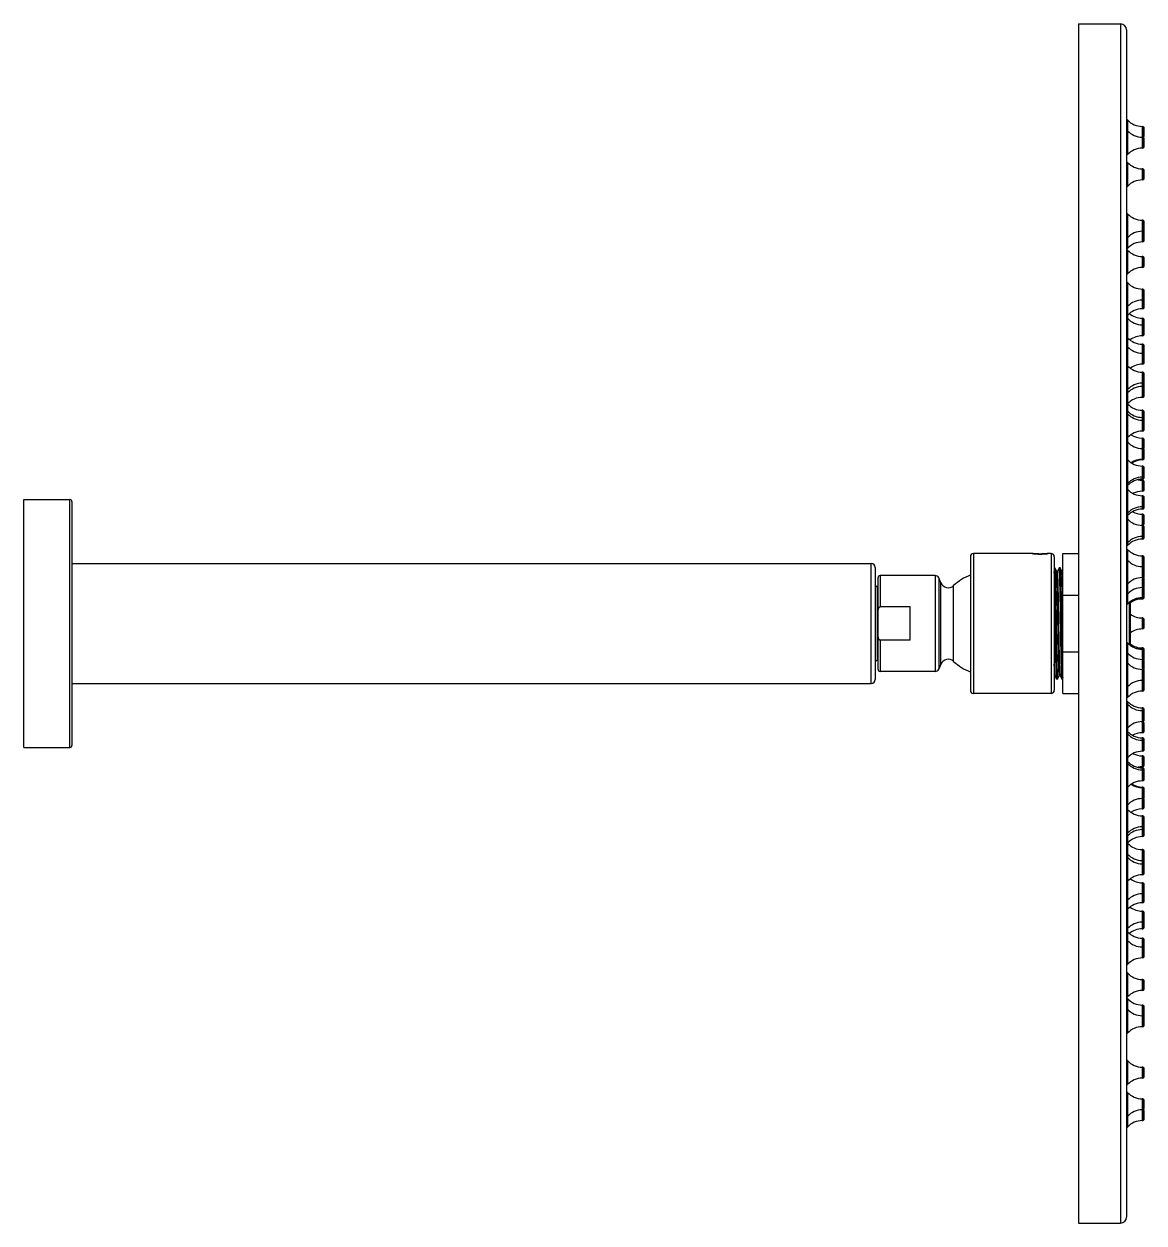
# Model space of a CAD drawing. Header units: millimetres. Extents: x 98 to 939, y 436 to 1189.
# Drawn here: x 98.1 to 378.4, y 435.6 to 735.6 of the extents above; entities that cross this region are included whole.
import ezdxf

# ---------------------------------------------------------------- set-up
doc = ezdxf.new("R2010")
doc.units = ezdxf.units.MM
doc.header["$LTSCALE"] = 77.505185
doc.layers.add('00_COMPONENTI', color=7, linetype='CONTINUOUS')

msp = doc.modelspace()

# ---------------------------------------------------------------- linework, layer by layer
at = {"layer": '00_COMPONENTI', "color": 7, "linetype": 'Continuous'}
for p, q in [((362.04, 735.59), (362.04, 435.59)), ((362.04, 735.59), (372.54, 735.59)), ((374.04, 734.09), (374.04, 437.09)), ((377.95, 709.97), (378.09, 709.97)), ((378.39, 707.52), (378.39, 709.67)), ((378.09, 707.28), (377.95, 707.28)), ((378.39, 704.83), (378.39, 706.98)), ((378.09, 704.53), (377.95, 704.53)), ((378.09, 699.33), (377.95, 699.33)), ((378.39, 696.88), (378.39, 699.03)), ((378.09, 696.58), (377.95, 696.58)), ((378.09, 686.48), (377.95, 686.48)), ((378.39, 684.03), (378.39, 686.18)), ((378.09, 683.73), (377.95, 683.73)), ((378.09, 681.05), (377.95, 681.05)), ((378.39, 683.52), (378.39, 683.93)), ((378.39, 681.36), (378.39, 683.5)), ((378.09, 677.41), (377.95, 677.41)), ((378.39, 674.96), (378.39, 677.11)), ((378.09, 674.66), (377.95, 674.66)), ((378.09, 669.27), (377.95, 669.27)), ((378.09, 666.52), (377.95, 666.52)), ((378.39, 666.82), (378.39, 668.97)), ((378.39, 664.61), (378.39, 666.76)), ((378.09, 664.31), (377.95, 664.31)), ((377.95, 661.97), (378.09, 661.97)), ((378.09, 660.33), (377.95, 660.33)), ((378.39, 660.03), (378.39, 661.67)), ((378.39, 657.88), (378.39, 660.03)), ((378.09, 657.58), (377.95, 657.58)), ((378.09, 655.48), (377.95, 655.48)), ((378.39, 653.03), (378.39, 655.18)), ((378.09, 653.21), (377.95, 653.21)), ((378.39, 650.76), (378.39, 652.91)), ((378.09, 650.46), (377.95, 650.46)), ((378.09, 648.47), (377.95, 648.47)), ((378.39, 645.19), (378.39, 648.17)), ((378.09, 645.72), (377.95, 645.72)), ((378.39, 644.62), (378.39, 645.19)), ((378.09, 644.89), (377.95, 644.89)), ((378.09, 642.17), (377.95, 642.17)), ((378.39, 642.47), (378.39, 644.62)), ((378.09, 638.93), (377.95, 638.93)), ((378.09, 637.15), (377.95, 637.15)), ((378.09, 636.47), (377.95, 636.47)), ((378.39, 636.17), (378.39, 638.63)), ((378.39, 634.02), (378.39, 636.17)), ((378.09, 633.72), (377.95, 633.72)), ((377.95, 631.97), (378.09, 631.97)), ((378.39, 629.52), (378.39, 631.67)), ((378.09, 629.39), (377.95, 629.39)), ((378.39, 626.8), (378.39, 629.09)), ((378.09, 626.64), (377.95, 626.64)), ((378.09, 626.5), (377.95, 626.5)), ((378.09, 624.98), (377.95, 624.98)), ((378.39, 622.02), (378.39, 624.68)), ((378.09, 622.23), (377.95, 622.23)), ((378.09, 621.72), (377.95, 621.72)), ((378.09, 621.44), (377.95, 621.44)), ((378.39, 618.99), (378.39, 621.14)), ((378.09, 618.69), (377.95, 618.69)), ((98.14, 554.59), (98.14, 616.59)), ((98.14, 616.59), (109.64, 616.59)), ((110.14, 616.09), (110.14, 555.09)), ((378.09, 617.56), (377.95, 617.56)), ((378.39, 614.52), (378.39, 617.26)), ((378.09, 614.81), (377.95, 614.81)), ((378.09, 614.22), (377.95, 614.22)), ((378.09, 612.95), (377.95, 612.95)), ((378.39, 610.5), (378.39, 612.65)), ((378.09, 610.2), (377.95, 610.2)), ((378.09, 610.14), (377.95, 610.14)), ((378.39, 607.02), (378.39, 609.84)), ((378.09, 607.39), (377.95, 607.39)), ((378.09, 606.72), (377.95, 606.72)), ((350.44, 603.09), (335.74, 603.09)), ((350.5, 603.08), (350.44, 603.09)), ((355.14, 603.09), (354.44, 603.09)), ((354.44, 603.09), (354.44, 603.09)), ((358.04, 603.09), (362.04, 603.09)), ((358.04, 568.09), (358.04, 603.09)), ((110.14, 600.59), (310.14, 600.59)), ((334.94, 602.29), (334.94, 568.89)), ((355.94, 602.29), (355.94, 568.89)), ((378.09, 602.5), (377.95, 602.5)), ((378.39, 597.37), (378.39, 602.2)), ((311.14, 599.59), (311.14, 571.59)), ((311.84, 574.09), (311.84, 597.09)), ((326.11, 597.59), (312.34, 597.59)), ((356.08, 599.49), (355.94, 599.49)), ((356.08, 599.49), (356.09, 599.49)), ((356.54, 598.63), (356.09, 599.49)), ((356.75, 598.64), (356.53, 598.64)), ((357.19, 599.49), (356.75, 598.64)), ((357.2, 599.49), (357.19, 599.49)), ((357.42, 599.49), (357.2, 599.49)), ((357.42, 599.49), (357.43, 599.49)), ((357.87, 598.63), (357.43, 599.49)), ((358.04, 598.64), (357.87, 598.64)), ((378.09, 599.82), (377.95, 599.82)), ((378.09, 597.07), (377.95, 597.07)), ((378.39, 594.87), (378.39, 597.01)), ((311.84, 594.84), (311.64, 594.84)), ((327.55, 595.76), (327.03, 596.98)), ((378.09, 594.57), (377.95, 594.57)), ((378.39, 592.02), (378.39, 594.51)), ((358.04, 592.67), (362.04, 592.67)), ((378.09, 592.06), (377.95, 592.06)), ((378.09, 591.72), (377.95, 591.72)), ((319.84, 589.77), (312.34, 589.77)), ((319.84, 581.42), (319.84, 589.77)), ((375.04, 580.49), (375.04, 590.69)), ((378.09, 586.97), (377.95, 586.97)), ((378.39, 584.52), (378.39, 586.67)), ((378.09, 584.22), (377.95, 584.22)), ((319.84, 581.42), (312.34, 581.42)), ((378.09, 579.47), (377.95, 579.47)), ((378.09, 579.13), (377.95, 579.13)), ((378.39, 576.68), (378.39, 579.17)), ((311.84, 576.34), (311.64, 576.34)), ((358.04, 578.5), (362.04, 578.5)), ((378.09, 576.62), (377.95, 576.62)), ((378.39, 574.17), (378.39, 576.32)), ((326.11, 573.59), (312.34, 573.59)), ((327.55, 575.42), (327.03, 574.2)), ((378.09, 574.11), (377.95, 574.11)), ((378.39, 568.99), (378.39, 573.81)), ((110.14, 570.59), (310.14, 570.59)), ((355.94, 572.55), (356.08, 572.55)), ((356.08, 572.55), (356.52, 571.7)), ((356.53, 571.69), (356.52, 571.7)), ((356.75, 571.69), (356.53, 571.69)), ((356.75, 571.69), (356.76, 571.7)), ((356.76, 571.7), (357.2, 572.55)), ((357.2, 572.55), (357.42, 572.55)), ((357.41, 572.55), (357.86, 571.7)), ((357.87, 571.69), (357.86, 571.7)), ((358.04, 571.69), (357.87, 571.69)), ((378.09, 571.36), (377.95, 571.36)), ((355.14, 568.09), (335.74, 568.09)), ((358.04, 568.09), (362.04, 568.09)), ((378.09, 568.69), (377.95, 568.69)), ((378.09, 564.47), (377.95, 564.47)), ((378.39, 561.34), (378.39, 564.17)), ((378.09, 563.79), (377.95, 563.79)), ((378.09, 561.04), (377.95, 561.04)), ((378.09, 560.99), (377.95, 560.99)), ((378.09, 558.24), (377.95, 558.24)), ((378.39, 558.54), (378.39, 560.69)), ((378.09, 556.97), (377.95, 556.97)), ((378.09, 556.37), (377.95, 556.37)), ((378.39, 553.92), (378.39, 556.67)), ((98.14, 554.59), (109.64, 554.59)), ((378.09, 553.62), (377.95, 553.62)), ((378.09, 552.49), (377.95, 552.49)), ((378.39, 550.05), (378.39, 552.19)), ((378.09, 549.74), (377.95, 549.74)), ((378.09, 549.47), (377.95, 549.47)), ((378.39, 546.51), (378.39, 549.17)), ((378.09, 548.96), (377.95, 548.96)), ((378.09, 546.21), (377.95, 546.21)), ((378.09, 544.68), (377.95, 544.68)), ((378.09, 544.54), (377.95, 544.54)), ((378.39, 542.09), (378.39, 544.38)), ((378.09, 541.79), (377.95, 541.79)), ((378.39, 539.52), (378.39, 541.67)), ((377.95, 539.22), (378.09, 539.22)), ((378.09, 537.47), (377.95, 537.47)), ((378.39, 532.56), (378.39, 537.17)), ((378.09, 534.72), (377.95, 534.72)), ((378.09, 534.03), (377.95, 534.03)), ((378.09, 532.26), (377.95, 532.26)), ((378.09, 529.01), (377.95, 529.01)), ((378.39, 525.99), (378.39, 528.71)), ((378.09, 526.29), (377.95, 526.29)), ((378.09, 525.47), (377.95, 525.47)), ((378.39, 525.34), (378.39, 525.99)), ((378.39, 523.02), (378.39, 525.17)), ((378.09, 522.72), (377.95, 522.72)), ((378.09, 520.72), (377.95, 520.72)), ((378.39, 518.27), (378.39, 520.42)), ((378.09, 517.97), (377.95, 517.97)), ((378.39, 516), (378.39, 518.15)), ((378.09, 515.7), (377.95, 515.7)), ((378.09, 513.61), (377.95, 513.61)), ((378.39, 511.16), (378.39, 513.3)), ((378.09, 510.86), (377.95, 510.86)), ((378.39, 509.52), (378.39, 511.16)), ((377.95, 509.22), (378.09, 509.22)), ((378.09, 506.87), (377.95, 506.87)), ((378.09, 504.66), (377.95, 504.66)), ((378.39, 504.42), (378.39, 506.57)), ((378.39, 502.21), (378.39, 504.36)), ((378.09, 501.91), (377.95, 501.91)), ((378.09, 496.53), (377.95, 496.53)), ((378.39, 494.08), (378.39, 496.23)), ((378.09, 493.78), (377.95, 493.78)), ((378.09, 490.13), (377.95, 490.13)), ((378.39, 487.68), (378.39, 489.83)), ((378.09, 487.46), (377.95, 487.46)), ((378.39, 487.25), (378.39, 487.67)), ((378.39, 485.01), (378.39, 487.16)), ((378.09, 484.71), (377.95, 484.71)), ((378.09, 474.6), (377.95, 474.6)), ((378.39, 472.15), (378.39, 474.3)), ((378.09, 471.85), (377.95, 471.85)), ((378.09, 466.65), (377.95, 466.65)), ((378.39, 464.21), (378.39, 466.35)), ((378.09, 463.9), (377.95, 463.9)), ((378.39, 461.52), (378.39, 463.67)), ((377.95, 461.22), (378.09, 461.22)), ((362.04, 435.59), (372.54, 435.59))]:
    msp.add_line(p, q, dxfattribs=at)
at = {"layer": '00_COMPONENTI', "color": 9, "linetype": 'Continuous'}
for p, q in [((372.54, 735.59), (372.54, 435.59)), ((374.27, 711.59), (374.27, 702.91)), ((377.95, 709.97), (377.95, 704.53)), ((378.09, 707.32), (378.09, 709.97)), ((378.09, 704.53), (378.09, 707.28)), ((374.27, 700.95), (374.27, 694.96)), ((377.95, 699.33), (377.95, 696.58)), ((378.09, 696.58), (378.09, 699.33)), ((374.27, 688.09), (374.27, 679.44)), ((377.95, 686.48), (377.95, 681.05)), ((378.09, 681.05), (378.09, 686.48)), ((374.27, 679.03), (374.27, 673.04)), ((377.95, 677.41), (377.95, 674.66)), ((378.09, 674.66), (378.09, 677.41)), ((374.27, 670.89), (374.27, 640.55)), ((377.95, 669.27), (377.95, 664.31)), ((378.09, 664.31), (378.09, 669.27)), ((377.95, 661.97), (377.95, 657.58)), ((378.09, 657.58), (378.09, 661.97)), ((377.95, 655.48), (377.95, 650.46)), ((378.09, 650.46), (378.09, 655.48)), ((377.95, 648.47), (377.95, 644.89)), ((378.09, 644.89), (378.09, 648.47)), ((377.95, 644.88), (377.95, 642.17)), ((378.09, 642.17), (378.09, 644.88)), ((374.27, 640.55), (374.27, 632.1)), ((377.95, 638.93), (377.95, 633.72)), ((378.09, 633.72), (378.09, 638.93)), ((374.27, 632.08), (374.27, 612.6)), ((377.95, 631.97), (377.95, 626.5)), ((378.09, 626.64), (378.09, 631.97)), ((377.95, 624.98), (377.95, 621.72)), ((378.09, 626.5), (378.09, 626.63)), ((378.09, 621.72), (378.09, 624.98)), ((377.95, 621.44), (377.95, 618.69)), ((378.09, 618.69), (378.09, 621.44)), ((109.64, 554.59), (109.64, 616.59)), ((377.95, 617.56), (377.95, 614.81)), ((378.09, 614.81), (378.09, 617.56)), ((374.27, 612.59), (374.27, 605.1)), ((377.95, 614.75), (377.95, 614.22)), ((377.95, 612.95), (377.95, 610.2)), ((378.09, 614.22), (378.09, 614.75)), ((378.09, 610.2), (378.09, 612.95)), ((377.95, 610.14), (377.95, 606.72)), ((378.09, 606.72), (378.09, 610.14)), ((335.74, 603.09), (335.74, 568.09)), ((355.14, 603.09), (355.14, 568.09)), ((374.27, 604.11), (374.27, 590.44)), ((310.14, 570.59), (310.14, 600.59)), ((377.95, 602.5), (377.95, 597.07)), ((378.09, 591.72), (378.09, 602.5)), ((312.34, 597.59), (312.34, 589.77)), ((326.11, 597.59), (326.11, 573.59)), ((377.95, 597.01), (377.95, 594.57)), ((311.64, 594.84), (311.64, 576.34)), ((327.03, 596.98), (327.03, 574.2)), ((327.55, 575.42), (327.55, 595.76)), ((330.76, 576.1), (330.76, 595.08)), ((377.95, 594.5), (377.95, 591.72)), ((374.74, 580.35), (374.74, 590.99)), ((377.95, 586.97), (377.95, 584.22)), ((378.09, 584.22), (378.09, 586.97)), ((312.34, 581.42), (312.34, 573.59)), ((358.04, 580.52), (357.84, 580.37)), ((374.27, 580.75), (374.27, 567.07)), ((377.95, 579.47), (377.95, 568.69)), ((378.09, 576.68), (378.09, 579.47)), ((378.09, 574.18), (378.09, 576.62)), ((378.09, 568.69), (378.09, 574.11)), ((374.27, 566.09), (374.27, 539.09)), ((377.95, 564.47), (377.95, 561.04)), ((378.09, 561.04), (378.09, 564.47)), ((377.95, 560.99), (377.95, 558.24)), ((378.09, 558.24), (378.09, 560.99)), ((377.95, 556.97), (377.95, 556.43)), ((377.95, 556.37), (377.95, 553.62)), ((378.09, 556.43), (378.09, 556.97)), ((378.09, 553.62), (378.09, 556.37)), ((377.95, 552.49), (377.95, 549.74)), ((378.09, 549.74), (378.09, 552.49)), ((377.95, 549.47), (377.95, 546.21)), ((378.09, 546.21), (378.09, 549.47)), ((377.95, 544.68), (377.95, 539.22)), ((378.09, 539.22), (378.09, 544.68)), ((374.27, 539.09), (374.27, 530.64)), ((377.95, 537.47), (377.95, 532.26)), ((378.09, 532.26), (378.09, 537.47)), ((374.27, 530.63), (374.27, 500.3)), ((377.95, 529.01), (377.95, 526.31)), ((378.09, 526.31), (378.09, 529.01)), ((377.95, 526.29), (377.95, 522.72)), ((378.09, 522.72), (378.09, 526.29)), ((377.95, 520.72), (377.95, 515.7)), ((378.09, 515.7), (378.09, 520.72)), ((377.95, 513.61), (377.95, 509.22)), ((378.09, 509.22), (378.09, 513.61)), ((377.95, 506.87), (377.95, 501.91)), ((378.09, 501.91), (378.09, 506.87)), ((374.27, 498.14), (374.27, 492.16)), ((377.95, 496.53), (377.95, 493.78)), ((378.09, 493.78), (378.09, 496.53)), ((374.27, 491.75), (374.27, 483.09)), ((377.95, 490.13), (377.95, 484.71)), ((378.09, 484.71), (378.09, 490.13)), ((374.27, 476.22), (374.27, 470.23)), ((377.95, 474.6), (377.95, 471.85)), ((378.09, 471.85), (378.09, 474.6)), ((374.27, 468.27), (374.27, 459.6)), ((377.95, 466.65), (377.95, 461.22)), ((378.09, 461.22), (378.09, 466.65))]:
    msp.add_line(p, q, dxfattribs=at)
at = {"layer": '00_COMPONENTI', "color": 7, "linetype": 'Continuous'}
for centre, radius, start, end in [((372.54, 734.09), 1.5, 0, 90), ((373.53, 710.91), 1, 42.5614, 58.9663), ((377.95, 714.97), 5, 222.5614, 270), ((373.53, 708.22), 1, 42.5614, 58.4239), ((377.95, 712.28), 5, 222.5614, 270), ((378.09, 709.67), 0.3, 0, 90), ((378.09, 706.98), 0.3, 0, 90), ((378.09, 707.52), 0.3, 300, 360), ((373.53, 703.59), 1, 301.5761, 317.4386), ((377.95, 699.53), 5, 90, 137.4386), ((378.09, 704.83), 0.3, 270, 360), ((373.53, 700.27), 1, 42.5614, 58.4239), ((377.95, 704.33), 5, 222.5614, 270), ((378.09, 699.03), 0.3, 0, 90), ((377.95, 691.58), 5, 90, 137.4386), ((378.09, 696.88), 0.3, 270, 360), ((373.53, 695.64), 1, 301.5761, 317.4386), ((373.53, 687.42), 1, 42.5614, 58.4239), ((377.95, 691.48), 5, 222.5614, 270), ((378.09, 686.18), 0.3, 0, 90), ((378.09, 684.03), 0.3, 270, 360), ((373.53, 682.78), 1, 301.5761, 317.4386), ((377.95, 678.73), 5, 90, 137.4386), ((377.95, 676.05), 5, 90, 137.4386), ((378.09, 681.35), 0.3, 270, 360), ((378.09, 683.5), 0.3, 0, 60), ((373.53, 680.11), 1, 301.5761, 317.4386), ((373.53, 678.35), 1, 42.5614, 58.4239), ((377.95, 682.41), 5, 222.5614, 270), ((378.09, 677.11), 0.3, 0, 90), ((373.53, 673.72), 1, 301.5761, 317.4386), ((377.95, 669.66), 5, 90, 137.4386), ((378.09, 674.96), 0.3, 270, 360), ((373.53, 670.21), 1, 42.5614, 58.4239), ((377.95, 674.27), 5, 222.5614, 270), ((378.09, 668.97), 0.3, 0, 90), ((377.95, 661.52), 5, 90, 137.4386), ((378.09, 666.82), 0.3, 270, 360), ((373.53, 665.58), 1, 301.5761, 317.4386), ((377.95, 659.31), 5, 90, 137.4386), ((377.95, 666.97), 5, 229.0993, 270), ((378.09, 664.61), 0.3, 270, 360), ((373.53, 663.37), 1, 301.5761, 317.4386), ((373.53, 661.27), 1, 42.5614, 58.4239), ((377.95, 665.33), 5, 222.5614, 270), ((378.09, 661.67), 0.3, 0, 90), ((378.09, 660.03), 0.3, 0, 90), ((373.53, 656.42), 1, 42.5614, 58.4239), ((377.95, 660.48), 5, 222.5614, 270), ((377.95, 652.58), 5, 90, 127.1348), ((378.09, 657.88), 0.3, 270, 360), ((373.53, 654.15), 1, 42.5614, 58.4239), ((377.95, 658.21), 5, 222.5614, 270), ((378.09, 655.18), 0.3, 0, 90), ((378.09, 652.91), 0.3, 0, 90), ((378.09, 653.03), 0.3, 347.8021, 360), ((373.53, 649.41), 1, 42.5614, 58.4239), ((377.95, 653.47), 5, 222.5614, 270), ((377.95, 645.46), 5, 90, 126.2207), ((378.09, 650.76), 0.3, 270, 360), ((378.09, 648.17), 0.3, 0, 90), ((377.95, 640.72), 5, 90, 137.4386), ((378.09, 646.02), 0.3, 270, 360), ((378.09, 645.19), 0.3, 270, 360), ((373.53, 644.78), 1, 301.5761, 317.4386), ((373.53, 643.95), 1, 301.5761, 317.4386), ((377.95, 639.89), 5, 90, 137.4386), ((377.95, 637.17), 5, 90, 137.4386), ((378.09, 642.47), 0.3, 270, 360), ((378.09, 644.62), 0.3, 0, 79.0744), ((373.53, 639.87), 1, 42.5614, 58.4239), ((377.95, 643.93), 5, 222.5614, 270), ((373.53, 638.09), 1, 42.5614, 58.4239), ((373.53, 637.41), 1, 42.5614, 58.4239), ((377.95, 642.15), 5, 222.5614, 270), ((377.95, 641.47), 5, 222.5614, 270), ((378.09, 638.63), 0.3, 0, 90), ((378.09, 636.85), 0.3, 0, 90), ((378.09, 636.17), 0.3, 0, 90), ((377.95, 628.72), 5, 90, 137.4386), ((378.09, 634.02), 0.3, 270, 360), ((373.53, 632.78), 1, 301.5761, 317.4386), ((373.53, 630.34), 1, 42.5614, 58.4239), ((377.95, 634.39), 5, 222.5614, 270), ((377.95, 636.97), 5, 235.982, 270), ((378.09, 631.67), 0.3, 0, 90), ((378.09, 629.09), 0.3, 0, 90), ((378.09, 629.52), 0.3, 313.1169, 360), ((373.53, 625.92), 1, 42.5614, 58.4239), ((377.95, 629.98), 5, 222.5614, 270), ((377.95, 621.64), 5, 90, 123.2713), ((377.95, 621.5), 5, 90, 122.0049), ((378.09, 626.94), 0.3, 270, 360), ((378.09, 626.8), 0.3, 270, 360), ((378.09, 624.68), 0.3, 0, 90), ((377.95, 617.23), 5, 90, 137.4386), ((377.95, 616.72), 5, 90, 137.4386), ((377.95, 626.44), 5, 258.3837, 270), ((378.09, 622.53), 0.3, 270, 360), ((378.09, 622.02), 0.3, 270, 360), ((378.09, 621.14), 0.3, 0, 90), ((373.53, 621.28), 1, 301.5761, 317.4386), ((373.53, 620.78), 1, 301.5761, 317.4386), ((373.53, 618.5), 1, 42.5614, 58.4239), ((377.95, 622.56), 5, 222.5614, 270), ((377.95, 613.69), 5, 90, 116.5422), ((378.09, 618.99), 0.3, 270, 360), ((109.64, 616.09), 0.5, 0, 90), ((378.09, 617.26), 0.3, 0, 90), ((378.09, 615.11), 0.3, 270, 360), ((373.53, 613.87), 1, 301.5761, 317.4386), ((373.53, 613.28), 1, 301.5761, 317.4386), ((377.95, 609.81), 5, 90, 137.4386), ((377.95, 609.22), 5, 90, 137.4386), ((377.95, 617.95), 5, 241.4585, 270), ((378.09, 614.52), 0.3, 270, 360), ((378.09, 612.65), 0.3, 0, 90), ((373.53, 611.08), 1, 42.5614, 58.4239), ((377.95, 615.14), 5, 222.5614, 270), ((377.95, 605.2), 5, 90, 92.2768), ((378.09, 610.5), 0.3, 270, 360), ((378.09, 609.84), 0.3, 0, 90), ((377.95, 602.39), 5, 90, 137.4386), ((377.95, 601.72), 5, 90, 137.4386), ((378.09, 607.69), 0.3, 270, 360), ((378.09, 607.02), 0.3, 270, 360), ((335.74, 602.29), 0.8, 90, 180), ((352.44, 619.53), 16.56, 263.2822, 269.9898), ((352.43, 619.69), 16.72, 270.0426, 276.9029), ((355.14, 602.29), 0.8, 0, 90), ((373.53, 606.45), 1, 301.5761, 317.4386), ((373.53, 605.78), 1, 301.5761, 317.4386), ((373.53, 603.44), 1, 42.5614, 58.4239), ((377.95, 607.5), 5, 222.5614, 270), ((310.14, 599.59), 1, 0, 90), ((373.53, 600.77), 1, 42.5614, 58.4239), ((377.95, 604.82), 5, 222.5614, 270), ((378.09, 602.2), 0.3, 0, 90), ((378.09, 600.05), 0.3, 300, 360), ((312.34, 597.09), 0.5, 90, 180), ((326.11, 596.59), 1, 23, 90), ((339.64, 585.59), 13, 111.2216, 133.1136), ((377.95, 592.07), 5, 90, 137.4386), ((378.09, 599.52), 0.3, 0, 90), ((378.09, 597.37), 0.3, 270, 360), ((378.09, 597.02), 0.3, 0, 38.0163), ((311.64, 595.34), 0.5, 180, 270), ((329.39, 596.54), 2, 203, 313.1136), ((373.53, 596.13), 1, 301.5761, 317.4386), ((377.95, 589.57), 5, 90, 137.4386), ((378.09, 594.87), 0.3, 270, 360), ((378.09, 594.51), 0.3, 0, 38.0163), ((373.53, 593.62), 1, 301.5761, 317.4386), ((377.95, 587.06), 5, 90, 137.4386), ((377.95, 587.03), 5, 90, 127.8885), ((377.95, 586.72), 5, 90, 126.203), ((378.09, 592.36), 0.3, 270, 360), ((378.09, 592.33), 0.3, 270, 360), ((378.09, 592.02), 0.3, 270, 360), ((373.53, 591.11), 1, 301.5761, 317.4386), ((374.74, 590.69), 0.3, 0, 60.8042), ((377.95, 591.97), 5, 234.1538, 270), ((378.09, 586.67), 0.3, 0, 90), ((377.95, 579.22), 5, 90, 125.8462), ((378.09, 584.52), 0.3, 270, 360), ((373.53, 580.07), 1, 42.5614, 58.4239), ((377.95, 584.13), 5, 222.5614, 270), ((377.95, 584.15), 5, 232.1115, 270), ((374.74, 580.49), 0.3, 299.1958, 360), ((377.95, 584.47), 5, 233.797, 270), ((378.09, 579.17), 0.3, 0, 90), ((378.09, 578.85), 0.3, 0, 90), ((378.09, 578.83), 0.3, 0, 90), ((311.64, 575.84), 0.5, 90, 180), ((329.39, 574.64), 2, 46.8864, 157), ((339.64, 585.59), 13, 226.8864, 248.7784), ((373.53, 577.56), 1, 42.5614, 58.4239), ((377.95, 581.62), 5, 222.5614, 270), ((378.09, 576.32), 0.3, 0, 90), ((378.09, 576.68), 0.3, 321.9837, 360), ((312.34, 574.09), 0.5, 180, 270), ((326.11, 574.59), 1, 270, 337), ((373.53, 575.05), 1, 42.5614, 58.4239), ((377.95, 579.11), 5, 222.5614, 270), ((378.09, 573.81), 0.3, 0, 90), ((378.09, 574.17), 0.3, 321.9837, 360), ((310.14, 571.59), 1, 270, 360), ((377.95, 566.36), 5, 90, 137.4386), ((378.09, 571.66), 0.3, 270, 360), ((378.09, 571.14), 0.3, 0, 60), ((335.74, 568.89), 0.8, 180, 270), ((355.14, 568.89), 0.8, 270, 360), ((373.53, 570.42), 1, 301.5761, 317.4386), ((373.53, 567.75), 1, 301.5761, 317.4386), ((377.95, 563.69), 5, 90, 137.4386), ((378.09, 568.99), 0.3, 270, 360), ((373.53, 565.41), 1, 42.5614, 58.4239), ((373.53, 564.73), 1, 42.5614, 58.4239), ((377.95, 569.47), 5, 222.5614, 270), ((377.95, 568.79), 5, 222.5614, 270), ((378.09, 564.17), 0.3, 0, 90), ((377.95, 556.04), 5, 90, 137.4386), ((378.09, 563.49), 0.3, 0, 90), ((378.09, 561.34), 0.3, 270, 360), ((373.53, 560.1), 1, 301.5761, 317.4386), ((373.53, 557.91), 1, 42.5614, 58.4239), ((373.53, 557.32), 1, 42.5614, 58.4239), ((377.95, 561.97), 5, 222.5614, 270), ((377.95, 553.24), 5, 90, 118.5415), ((377.95, 565.99), 5, 267.7232, 270), ((378.09, 560.69), 0.3, 0, 90), ((378.09, 558.54), 0.3, 270, 360), ((109.64, 555.09), 0.5, 270, 360), ((377.95, 561.37), 5, 222.5614, 270), ((378.09, 556.67), 0.3, 0, 90), ((378.09, 556.07), 0.3, 0, 90), ((373.53, 552.68), 1, 301.5761, 317.4386), ((377.95, 548.62), 5, 90, 137.4386), ((377.95, 557.49), 5, 243.4578, 270), ((378.09, 553.92), 0.3, 270, 360), ((378.09, 552.19), 0.3, 0, 90), ((373.53, 550.41), 1, 42.5614, 58.4239), ((373.53, 549.9), 1, 42.5614, 58.4239), ((377.95, 554.47), 5, 222.5614, 270), ((377.95, 553.96), 5, 222.5614, 270), ((377.95, 544.74), 5, 90, 101.6163), ((378.09, 550.04), 0.3, 270, 360), ((378.09, 549.17), 0.3, 0, 90), ((377.95, 541.21), 5, 90, 137.4386), ((378.09, 548.66), 0.3, 0, 90), ((378.09, 546.51), 0.3, 270, 360), ((373.53, 545.27), 1, 301.5761, 317.4386), ((377.95, 549.54), 5, 236.7287, 270), ((377.95, 549.68), 5, 237.9951, 270), ((378.09, 544.38), 0.3, 0, 90), ((378.09, 544.24), 0.3, 0, 90), ((373.53, 540.85), 1, 301.5761, 317.4386), ((377.95, 536.79), 5, 90, 137.4386), ((378.09, 542.09), 0.3, 270, 360), ((378.09, 541.67), 0.3, 0, 46.8831), ((373.53, 538.41), 1, 42.5614, 58.4239), ((377.95, 542.47), 5, 222.5614, 270), ((377.95, 534.22), 5, 90, 124.018), ((378.09, 539.52), 0.3, 270, 360), ((378.09, 537.17), 0.3, 0, 90), ((377.95, 529.72), 5, 90, 137.4386), ((377.95, 529.03), 5, 90, 137.4386), ((378.09, 535.02), 0.3, 270, 360), ((378.09, 534.33), 0.3, 270, 360), ((373.53, 533.78), 1, 301.5761, 317.4386), ((373.53, 533.09), 1, 301.5761, 317.4386), ((377.95, 527.26), 5, 90, 137.4386), ((378.09, 532.56), 0.3, 270, 360), ((373.53, 531.31), 1, 301.5761, 317.4386), ((373.53, 527.23), 1, 42.5614, 58.4239), ((377.95, 534.01), 5, 222.5614, 270), ((378.09, 528.71), 0.3, 0, 90), ((373.53, 526.41), 1, 42.5614, 58.4239), ((377.95, 531.29), 5, 222.5614, 270), ((377.95, 530.47), 5, 222.5614, 270), ((378.09, 525.99), 0.3, 0, 90), ((378.09, 525.17), 0.3, 0, 90), ((378.09, 526.56), 0.3, 280.9256, 360), ((377.95, 517.72), 5, 90, 137.4386), ((378.09, 523.02), 0.3, 270, 360), ((373.53, 521.78), 1, 301.5761, 317.4386), ((377.95, 525.72), 5, 233.7793, 270), ((378.09, 520.42), 0.3, 0, 90), ((373.53, 517.03), 1, 301.5761, 317.4386), ((377.95, 512.97), 5, 90, 137.4386), ((378.09, 518.27), 0.3, 270, 360), ((378.09, 516), 0.3, 270, 360), ((378.09, 518.15), 0.3, 0, 12.1979), ((373.53, 514.76), 1, 301.5761, 317.4386), ((377.95, 510.7), 5, 90, 137.4386), ((377.95, 518.61), 5, 232.8652, 270), ((378.09, 513.31), 0.3, 0, 90), ((377.95, 505.86), 5, 90, 137.4386), ((378.09, 511.16), 0.3, 270, 360), ((373.53, 509.91), 1, 301.5761, 317.4386), ((373.53, 507.82), 1, 42.5614, 58.4239), ((377.95, 511.87), 5, 222.5614, 270), ((377.95, 504.22), 5, 90, 130.9007), ((378.09, 509.52), 0.3, 270, 360), ((373.53, 505.61), 1, 42.5614, 58.4239), ((377.95, 509.66), 5, 222.5614, 270), ((378.09, 506.57), 0.3, 0, 90), ((378.09, 504.36), 0.3, 0, 90), ((377.95, 496.91), 5, 90, 137.4386), ((378.09, 502.21), 0.3, 270, 360), ((373.53, 500.97), 1, 301.5761, 317.4386), ((373.53, 497.47), 1, 42.5614, 58.4239), ((377.95, 501.53), 5, 222.5614, 270), ((378.09, 496.23), 0.3, 0, 90), ((373.53, 492.83), 1, 301.5761, 317.4386), ((377.95, 488.78), 5, 90, 137.4386), ((378.09, 494.08), 0.3, 270, 360), ((373.53, 491.07), 1, 42.5614, 58.4239), ((373.53, 488.4), 1, 42.5614, 58.4239), ((377.95, 495.13), 5, 222.5614, 270), ((377.95, 492.46), 5, 222.5614, 270), ((378.09, 489.83), 0.3, 0, 90), ((378.09, 487.16), 0.3, 0, 90), ((378.09, 487.68), 0.3, 300, 360), ((373.53, 483.77), 1, 301.5761, 317.4386), ((377.95, 479.71), 5, 90, 137.4386), ((378.09, 485.01), 0.3, 270, 360), ((373.53, 475.54), 1, 42.5614, 58.4239), ((377.95, 479.6), 5, 222.5614, 270), ((378.09, 474.3), 0.3, 0, 90), ((377.95, 466.85), 5, 90, 137.4386), ((378.09, 472.15), 0.3, 270, 360), ((373.53, 470.91), 1, 301.5761, 317.4386), ((373.53, 467.6), 1, 42.5614, 58.4239), ((377.95, 471.65), 5, 222.5614, 270), ((378.09, 466.35), 0.3, 0, 90), ((373.53, 462.96), 1, 301.5761, 317.4386), ((377.95, 458.9), 5, 90, 137.4386), ((378.09, 464.2), 0.3, 270, 360), ((378.09, 463.67), 0.3, 0, 60), ((373.53, 460.28), 1, 301.0337, 317.4386), ((377.95, 456.22), 5, 90, 137.4386), ((378.09, 461.52), 0.3, 270, 360), ((372.54, 437.09), 1.5, 270, 360)]:
    msp.add_arc(centre, radius, start, end, dxfattribs=at)
at = {"layer": '00_COMPONENTI', "color": 2, "linetype": 'Continuous'}
for points in [[(352.44, 602.98), (352.37, 602.98), (352.24, 602.98), (352.04, 602.98), (351.84, 602.99), (351.65, 602.99), (351.47, 603), (351.3, 603.01), (351.14, 603.03), (350.99, 603.04), (350.86, 603.05), (350.75, 603.06), (350.65, 603.07), (350.57, 603.08), (350.51, 603.08), (350.48, 603.09), (350.43, 603.09), (350.48, 603.09), (350.51, 603.08), (350.57, 603.08), (350.65, 603.07), (350.75, 603.06), (350.86, 603.05), (350.99, 603.04), (351.14, 603.03), (351.3, 603.01), (351.47, 603), (351.65, 602.99), (351.84, 602.99), (352.04, 602.98), (352.24, 602.98), (352.37, 602.98), (352.44, 602.98)], [(352.44, 602.98), (352.51, 602.98), (352.64, 602.98), (352.84, 602.98), (353.03, 602.99), (353.22, 602.99), (353.41, 603), (353.58, 603.01), (353.74, 603.03), (353.88, 603.04), (354.02, 603.05), (354.13, 603.06), (354.23, 603.07), (354.31, 603.08), (354.37, 603.08), (354.4, 603.09), (354.45, 603.09), (354.4, 603.09), (354.37, 603.08), (354.31, 603.08), (354.23, 603.07), (354.13, 603.06), (354.02, 603.05), (353.88, 603.04), (353.74, 603.03), (353.58, 603.01), (353.41, 603), (353.22, 602.99), (353.03, 602.99), (352.84, 602.98), (352.64, 602.98), (352.51, 602.98), (352.44, 602.98)]]:
    msp.add_open_spline(points, degree=3, knots=[0, 0, 0, 0, 0.050404, 0.100337, 0.149276, 0.196771, 0.242289, 0.285413, 0.325611, 0.362519, 0.395662, 0.424754, 0.449422, 0.469474, 0.48466, 0.494876, 0.5, 0.505124, 0.51534, 0.530526, 0.550578, 0.575246, 0.604338, 0.637481, 0.674389, 0.714587, 0.75771, 0.803228, 0.850724, 0.899663, 0.949596, 1, 1, 1, 1], dxfattribs=at)
at = {"layer": '00_COMPONENTI', "color": 7, "linetype": 'Continuous'}
for points, knots in [([(356.52, 571.7), (356.52, 571.7), (356.52, 571.71), (356.51, 571.74), (356.5, 571.79), (356.49, 571.87), (356.49, 571.98), (356.48, 572.11), (356.47, 572.27), (356.46, 572.45), (356.45, 572.73), (356.43, 573.15), (356.41, 573.72), (356.39, 574.38), (356.38, 575.12), (356.36, 575.94), (356.34, 576.82), (356.32, 577.78), (356.3, 579.15), (356.27, 580.98), (356.23, 583.26), (356.19, 585.6), (356.16, 587.95), (356.12, 590.23), (356.09, 592.37), (356.05, 594.32), (356.02, 596), (355.98, 597.39), (355.95, 598.2), (355.94, 598.55)], [0, 0, 0, 0, 0.000475, 0.001177, 0.003276, 0.00631, 0.010278, 0.015174, 0.020989, 0.027715, 0.035338, 0.05322, 0.074507, 0.099042, 0.126647, 0.157118, 0.190233, 0.225749, 0.263405, 0.344019, 0.429714, 0.517981, 0.606233, 0.691886, 0.77243, 0.845507, 0.908977, 0.960981, 1, 1, 1, 1]), ([(356.09, 599.49), (356.09, 599.48), (356.1, 599.47), (356.1, 599.45), (356.11, 599.42), (356.11, 599.36), (356.12, 599.27), (356.13, 599.13), (356.14, 598.97), (356.15, 598.77), (356.16, 598.54), (356.17, 598.28), (356.18, 597.99), (356.2, 597.55), (356.22, 596.92), (356.24, 596.1), (356.26, 595.17), (356.28, 594.15), (356.3, 593.05), (356.32, 591.88), (356.35, 590.22), (356.38, 588.04), (356.42, 585.39), (356.45, 583.16), (356.48, 581.41), (356.5, 580.15), (356.52, 578.94), (356.54, 577.79), (356.56, 576.71), (356.59, 575.72), (356.61, 574.82), (356.62, 574.14), (356.64, 573.64), (356.65, 573.31), (356.66, 573.01), (356.67, 572.74), (356.68, 572.5), (356.69, 572.29), (356.7, 572.11), (356.71, 571.96), (356.72, 571.86), (356.73, 571.8), (356.73, 571.76), (356.74, 571.73), (356.74, 571.71), (356.74, 571.7), (356.75, 571.69), (356.75, 571.69)], [0, 0, 0, 0, 0.000541, 0.001366, 0.002479, 0.003883, 0.007564, 0.012403, 0.018391, 0.025515, 0.033759, 0.043103, 0.053526, 0.065003, 0.091009, 0.120877, 0.154324, 0.191034, 0.230662, 0.272833, 0.317148, 0.410521, 0.507261, 0.603721, 0.650706, 0.696265, 0.739969, 0.781405, 0.82018, 0.855929, 0.888315, 0.917032, 0.929928, 0.941809, 0.952645, 0.962412, 0.971087, 0.978649, 0.985081, 0.990369, 0.994501, 0.996132, 0.997471, 0.998521, 0.999282, 0.999762, 1, 1, 1, 1]), ([(357.2, 572.55), (357.2, 572.55), (357.19, 572.55), (357.19, 572.57), (357.18, 572.59), (357.17, 572.63), (357.16, 572.7), (357.15, 572.8), (357.14, 572.94), (357.13, 573.11), (357.12, 573.3), (357.11, 573.53), (357.1, 573.78), (357.09, 574.07), (357.08, 574.38), (357.07, 574.84), (357.05, 575.48), (357.03, 576.32), (357.01, 577.25), (356.99, 578.26), (356.97, 579.34), (356.95, 580.47), (356.93, 581.66), (356.9, 583.3), (356.87, 585.39), (356.83, 587.88), (356.79, 589.92), (356.76, 591.48), (356.74, 592.58), (356.72, 593.61), (356.7, 594.57), (356.68, 595.44), (356.66, 596.21), (356.64, 596.89), (356.62, 597.39), (356.61, 597.74), (356.6, 597.95), (356.59, 598.14), (356.58, 598.29), (356.57, 598.42), (356.56, 598.51), (356.55, 598.56), (356.55, 598.59), (356.54, 598.61), (356.54, 598.63), (356.54, 598.63)], [0, 0, 0, 0, 0.000247, 0.000729, 0.001489, 0.002534, 0.005492, 0.009612, 0.014895, 0.021327, 0.028886, 0.037551, 0.047302, 0.058117, 0.069974, 0.082852, 0.111546, 0.143897, 0.179595, 0.218326, 0.259728, 0.30339, 0.348901, 0.395847, 0.492244, 0.588929, 0.682285, 0.726597, 0.768766, 0.808413, 0.845158, 0.87863, 0.908531, 0.934598, 0.956568, 0.96594, 0.974211, 0.981367, 0.987395, 0.992282, 0.996015, 0.997446, 0.998586, 0.999435, 1, 1, 1, 1]), ([(357.41, 572.55), (357.41, 572.56), (357.41, 572.57), (357.4, 572.59), (357.4, 572.62), (357.39, 572.68), (357.38, 572.76), (357.37, 572.89), (357.36, 573.05), (357.35, 573.23), (357.34, 573.45), (357.33, 573.79), (357.31, 574.29), (357.29, 574.97), (357.27, 575.75), (357.25, 576.62), (357.23, 577.57), (357.21, 578.6), (357.19, 579.7), (357.16, 581.26), (357.12, 583.3), (357.08, 585.79), (357.05, 587.88), (357.02, 589.52), (357, 590.71), (356.98, 591.84), (356.96, 592.92), (356.94, 593.93), (356.92, 594.86), (356.9, 595.7), (356.88, 596.34), (356.87, 596.8), (356.86, 597.11), (356.85, 597.4), (356.83, 597.65), (356.82, 597.88), (356.81, 598.07), (356.8, 598.24), (356.79, 598.38), (356.78, 598.49), (356.78, 598.56), (356.77, 598.6), (356.76, 598.62), (356.76, 598.63), (356.75, 598.64), (356.75, 598.64)], [0, 0, 0, 0, 0.000563, 0.001407, 0.002537, 0.003957, 0.007667, 0.012541, 0.01857, 0.025733, 0.03401, 0.04338, 0.065312, 0.091355, 0.121264, 0.154729, 0.19144, 0.231075, 0.273248, 0.317549, 0.410878, 0.507561, 0.603945, 0.650895, 0.696421, 0.740081, 0.781476, 0.820226, 0.855953, 0.888301, 0.916994, 0.929887, 0.941769, 0.952605, 0.962365, 0.97103, 0.978585, 0.985016, 0.990311, 0.994457, 0.997443, 0.9985, 0.999267, 0.999753, 1, 1, 1, 1]), ([(357.86, 571.7), (357.86, 571.7), (357.85, 571.71), (357.85, 571.74), (357.84, 571.77), (357.84, 571.82), (357.83, 571.92), (357.82, 572.05), (357.81, 572.22), (357.8, 572.41), (357.79, 572.64), (357.78, 572.9), (357.77, 573.19), (357.75, 573.63), (357.73, 574.26), (357.71, 575.09), (357.69, 576.01), (357.67, 577.03), (357.65, 578.13), (357.63, 579.3), (357.6, 580.96), (357.57, 583.14), (357.53, 585.79), (357.49, 588.02), (357.47, 589.77), (357.45, 591.04), (357.43, 592.25), (357.4, 593.4), (357.38, 594.47), (357.36, 595.46), (357.34, 596.36), (357.33, 597.05), (357.31, 597.54), (357.3, 597.87), (357.29, 598.17), (357.28, 598.44), (357.27, 598.68), (357.26, 598.89), (357.25, 599.07), (357.24, 599.22), (357.23, 599.32), (357.22, 599.39), (357.22, 599.42), (357.21, 599.45), (357.21, 599.47), (357.2, 599.49), (357.2, 599.49), (357.2, 599.49)], [0, 0, 0, 0, 0.000538, 0.00136, 0.002471, 0.003872, 0.007546, 0.01238, 0.018363, 0.025482, 0.033721, 0.04306, 0.053479, 0.064952, 0.090952, 0.120813, 0.154256, 0.190963, 0.230589, 0.272759, 0.317074, 0.41045, 0.507197, 0.603667, 0.650656, 0.696221, 0.739931, 0.781372, 0.820153, 0.855907, 0.888298, 0.917019, 0.929918, 0.9418, 0.952638, 0.962406, 0.971082, 0.978646, 0.985079, 0.990368, 0.994501, 0.996132, 0.997472, 0.998521, 0.999282, 0.999763, 1, 1, 1, 1]), ([(357.43, 599.49), (357.43, 599.48), (357.43, 599.46), (357.44, 599.43), (357.45, 599.39), (357.45, 599.33), (357.46, 599.26), (357.47, 599.15), (357.48, 598.97), (357.49, 598.72), (357.5, 598.43), (357.52, 598.09), (357.53, 597.7), (357.54, 597.27), (357.56, 596.61), (357.58, 595.7), (357.61, 594.49), (357.63, 593.15), (357.66, 591.7), (357.68, 590.17), (357.71, 588.57), (357.74, 586.37), (357.78, 583.63), (357.82, 581.44), (357.84, 580.37)], [0, 0, 0, 0, 0.001027, 0.002686, 0.004988, 0.007936, 0.011531, 0.015772, 0.026191, 0.039161, 0.054618, 0.072499, 0.092739, 0.115271, 0.14003, 0.195855, 0.259341, 0.32959, 0.405617, 0.486281, 0.570421, 0.656839, 0.831438, 1, 1, 1, 1]), ([(358.04, 594.35), (358.04, 594.66), (358.02, 595.24), (358, 596.07), (357.98, 596.69), (357.97, 597.13), (357.96, 597.42), (357.95, 597.68), (357.94, 597.91), (357.93, 598.11), (357.92, 598.28), (357.91, 598.41), (357.9, 598.5), (357.89, 598.56), (357.88, 598.59), (357.88, 598.61), (357.87, 598.62), (357.87, 598.63)], [0, 0, 0, 0, 0.215954, 0.409208, 0.577629, 0.652008, 0.719619, 0.780305, 0.833908, 0.88027, 0.919236, 0.950694, 0.974623, 0.983764, 0.991028, 0.996428, 1, 1, 1, 1]), ([(311.84, 587.98), (311.84, 588.06), (311.85, 588.22), (311.85, 588.47), (311.87, 588.71), (311.9, 588.95), (311.94, 589.16), (311.98, 589.31), (312.02, 589.43), (312.07, 589.54), (312.13, 589.63), (312.18, 589.69), (312.23, 589.73), (312.28, 589.76), (312.32, 589.77), (312.34, 589.77)], [0, 0, 0, 0, 0.125039, 0.250076, 0.375111, 0.500139, 0.625151, 0.687668, 0.75018, 0.812679, 0.875142, 0.906397, 0.937636, 0.968841, 1, 1, 1, 1]), ([(312.34, 581.42), (312.32, 581.42), (312.28, 581.42), (312.23, 581.45), (312.18, 581.49), (312.13, 581.55), (312.07, 581.64), (312.02, 581.75), (311.98, 581.87), (311.94, 582.03), (311.9, 582.23), (311.87, 582.47), (311.85, 582.72), (311.85, 582.96), (311.84, 583.13), (311.84, 583.21)], [0, 0, 0, 0, 0.031158, 0.062367, 0.093607, 0.124862, 0.187325, 0.249825, 0.312336, 0.374853, 0.499864, 0.624891, 0.749925, 0.874962, 1, 1, 1, 1]), ([(357.84, 580.37), (357.85, 579.38), (357.88, 577.97), (357.91, 576.16), (357.94, 575), (357.96, 574), (357.99, 573.17), (358.01, 572.53), (358.03, 572.16), (358.04, 572)], [0, 0, 0, 0, 0.352491, 0.50835, 0.647481, 0.76783, 0.867622, 0.945391, 1, 1, 1, 1]), ([(356.08, 572.55), (356.07, 572.56), (356.07, 572.57), (356.07, 572.59), (356.06, 572.64), (356.05, 572.71), (356.04, 572.8), (356.03, 572.91), (356.02, 573.04), (356.02, 573.19), (356, 573.44), (355.99, 573.79), (355.97, 574.27), (355.96, 574.83), (355.94, 575.22), (355.94, 575.43)], [0, 0, 0, 0, 0.004078, 0.009922, 0.027024, 0.05138, 0.082967, 0.121741, 0.167651, 0.220641, 0.280655, 0.42148, 0.589157, 0.782421, 1, 1, 1, 1])]:
    msp.add_open_spline(points, degree=3, knots=knots, dxfattribs=at)

doc.saveas('drawing.dxf')
